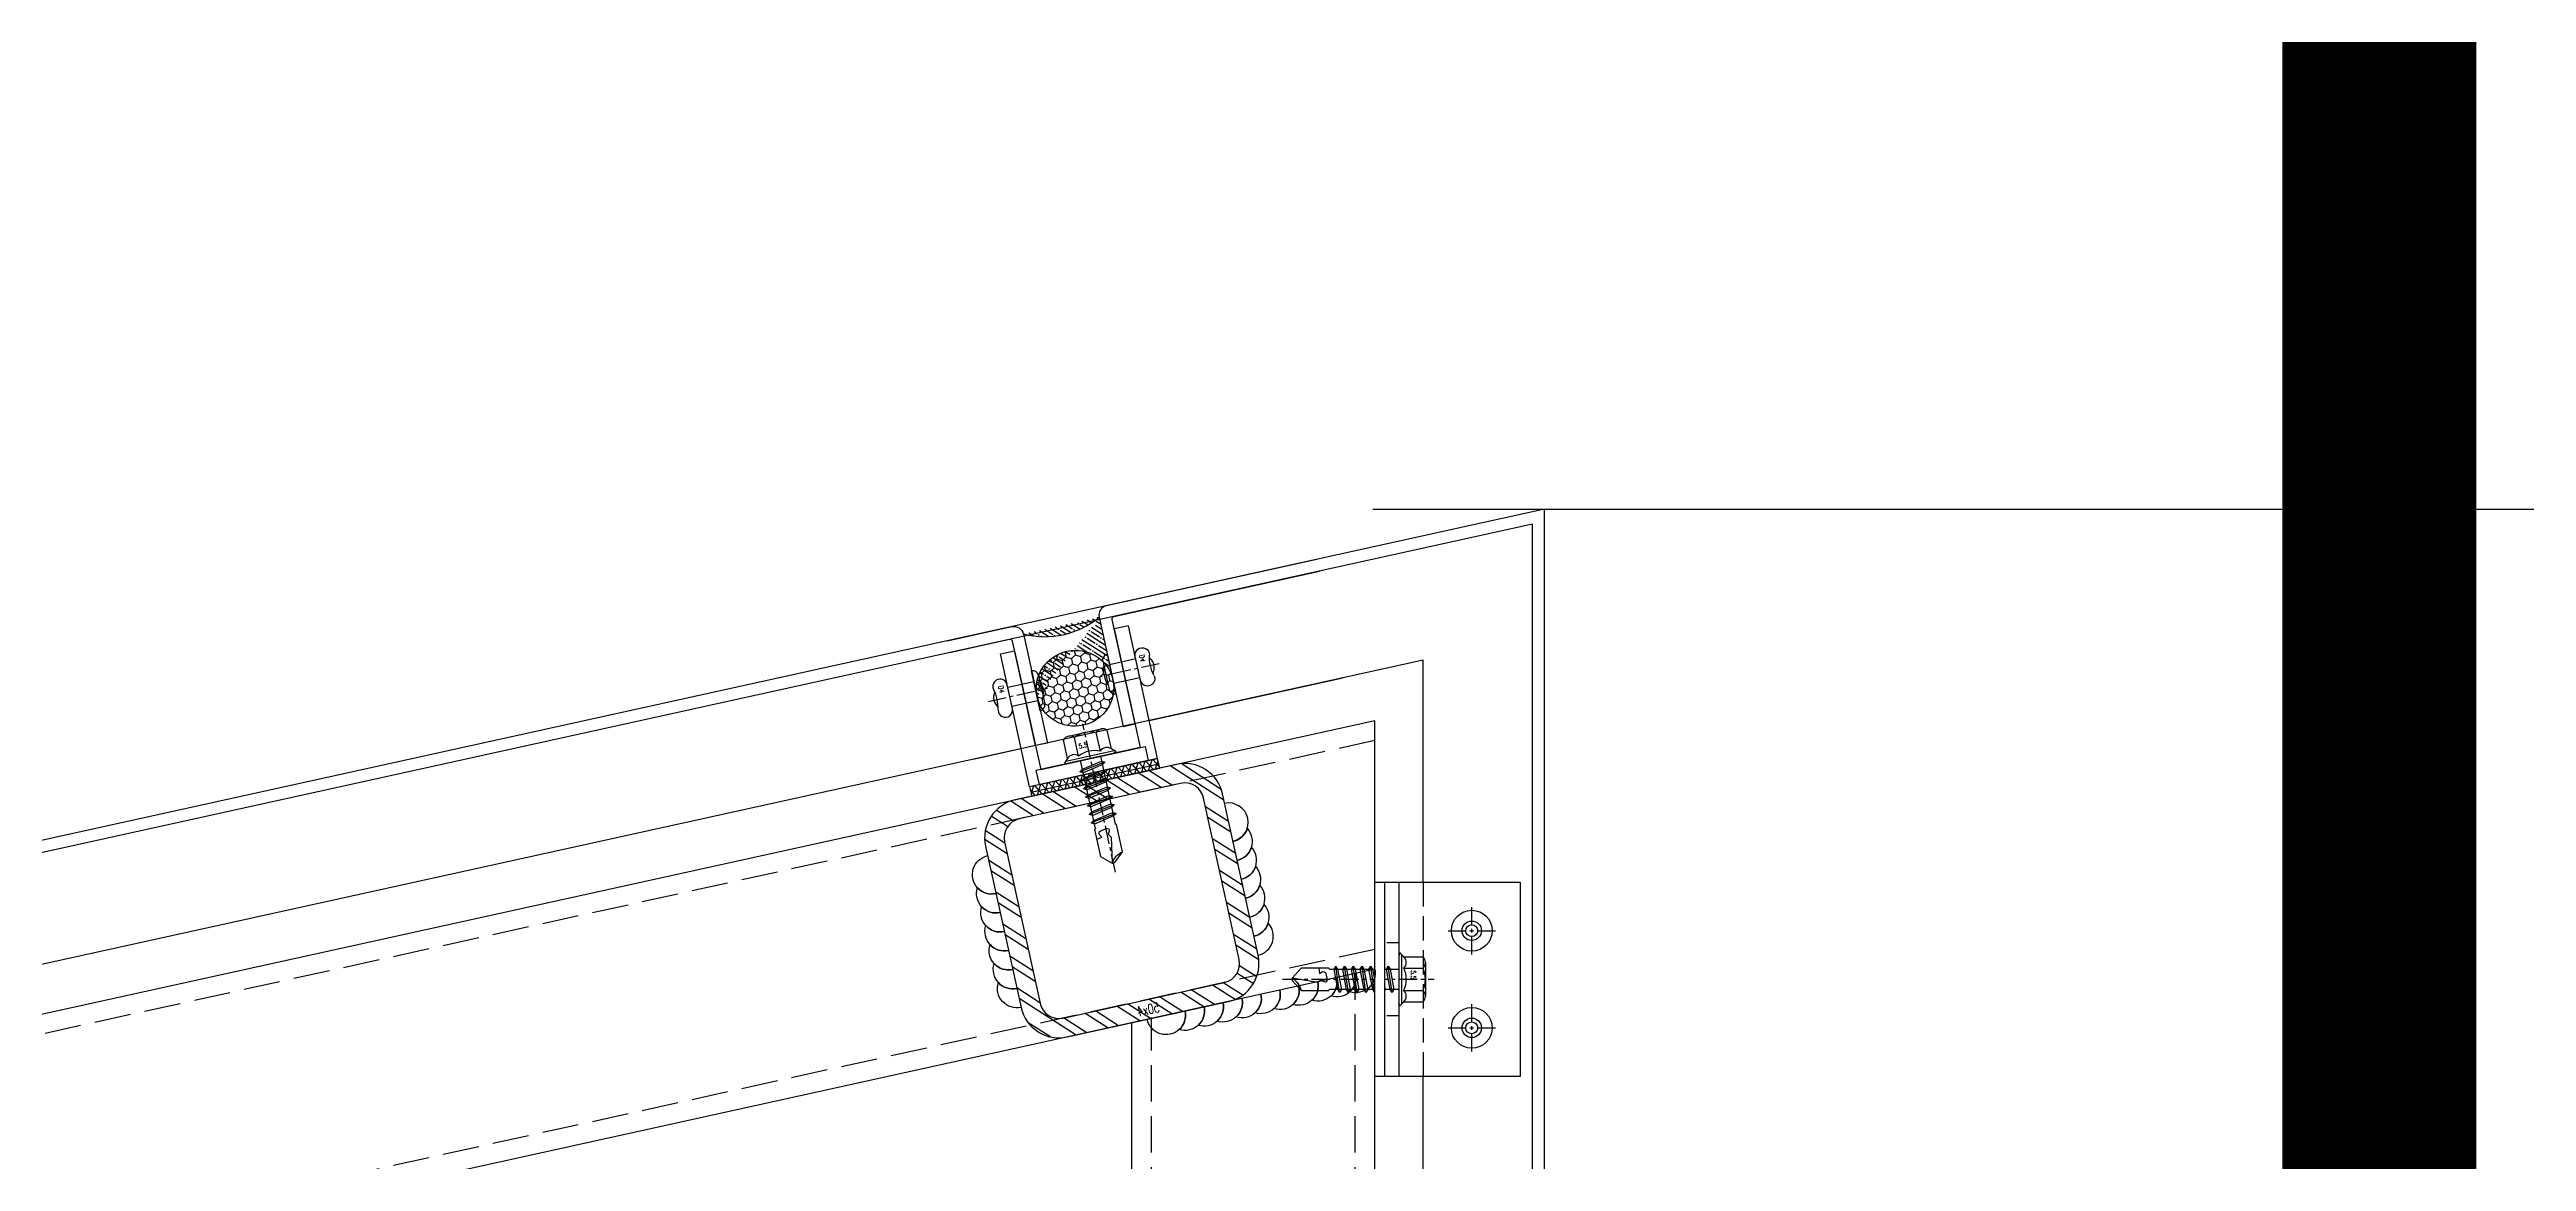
# Model space of a CAD drawing. Extents: x -202236 to 1002404, y -663931 to 1550022.
# Drawn here: x -117447 to -116937, y -326943 to -326714 of the extents above; entities that cross this region are included whole.
import ezdxf
from ezdxf.enums import TextEntityAlignment as Align

# ---------------------------------------------------------------- set-up
doc = ezdxf.new("R2010")
doc.units = 0
for name, pattern in [('CENTER', [2, 1.25, -0.25, 0.25, -0.25]), ('DASH', [0.35, 0.25, -0.1]), ('ZN-CENTER', [2, 1.25, -0.25, 0.25, -0.25]), ('ZN-DASH', [0.35, 0.25, -0.1])]:
    doc.linetypes.add(name, pattern=pattern)
for name, color, linetype in [('!ZN1-填充-8', 8, 'Continuous'), ('!ZN3-铝板幕墙-3', 3, 'Continuous'), ('!ZN4-辅助材料-1', 1, 'Continuous'), ('!ZN4-配件-11', 11, 'Continuous'), ('!ZN5-钢材投影-40', 40, 'Continuous'), ('!ZN5-钢材断面-2', 2, 'Continuous'), ('!ZN5-铝材投影-112', 112, 'Continuous'), ('!ZN6-虚线-8', 8, 'ZN-DASH'), ('3索引', 3, 'Continuous'), ('A-AXIS-D', 1, 'Continuous'), ('DIM', 173, 'Continuous'), ('Fill', 8, 'Continuous'), ('焊缝', 8, 'Continuous')]:
    doc.layers.add(name, color=color, linetype=linetype)
doc.layers.add('@ZN-型材编号（非打印层）', color=8, linetype='Continuous', plot=False)
doc.styles.add('DHTEXT-1', font='ROMANS.shx', dxfattribs={"width": 0.7, "bigfont": 'CHINESE.shx'})
doc.dimstyles.new('ZN80', dxfattribs={"dimscale": 80, "dimtxt": 2.5, "dimasz": 1.5, "dimexe": 1, "dimexo": 2, "dimgap": 0.9, "dimtad": 1, "dimdec": 0, "dimdsep": 46, "dimtxsty": 'DHTEXT-1', "dimblk": 'ARCHTICK', "dimcen": 2.5, "dimclrd": 173, "dimclre": 173, "dimclrt": 7, "dimazin": 2, "dimtfac": 0.4, "dimtdec": 0, "dimtix": 1, "dimtmove": 2, "dimatfit": 3, "dimfxl": 0, "dimtolj": 1, "dimtzin": 0, "dimarcsym": 0})

# ---------------------------------------------------------------- blocks, each defined once
blk = doc.blocks.new('*U188')
at = {"ltscale": 10}
for p, q in [((-0.5504878062047283, -5.115541284646254), (-0.5504878062065472, 5.115530008962667)), ((-0.1698801084603474, 5.480866579516958), (1.167940990853822e-05, 4.83959058622783)), ((-5.449999999999818, -3.464101413275086), (-5.449999999999818, 3.464101817001181)), ((-1.015572715537019, 4.618802355381165), (-4.949999999997999, 4.618802355381165)), ((-1.015583010001137, 2.309401278621424), (-4.949999999997999, 2.309401278624835)), ((0, -4.839613541317005), (0, 4.8396139450431)), ((0, 2.084999581674395), (14.28830168384373, 2.085001969002848)), ((1.419619596213958, 2.729999885991237), (2.200602679755074, -2.730000114008757)), ((3.219619596213958, 2.729999881768008), (4.000602679755074, -2.730000118231986)), ((5.019619596213958, 2.729999877544779), (5.800602679755074, -2.730000122455214)), ((6.819619596213958, 2.729999873321551), (7.600602679755074, -2.730000126678443)), ((8.619619596213958, 2.729999869098322), (9.400602679755075, -2.730000130901672)), ((10.41961959621396, 2.729999864875094), (11.20060267975507, -2.7300001351249)), ((12.21961959621396, 2.729999860651865), (13.00060267975507, -2.730000139348129)), ((-1.015583010002956, -2.30940087489533), (-4.94999999999618, -2.30940087489874)), ((-1.015583010001137, -4.618801951655071), (-4.949999999999818, -4.618801951654161)), ((-0.1698801084603474, -5.480877855198726), (1.167940990853822e-05, -4.839601861909371)), ((14.28834179297628, -2.085001744372565), (0, -2.084999717997933))]:
    blk.add_line(p, q, dxfattribs=at)
at = {"color": 0, "linetype": 'ZN-CENTER', "ltscale": 3}
blk.add_line((23.99999999999994, 2.188255855140087e-07), (-7.276562432845615, -1.533137051807418e-07), dxfattribs=at)
at = {"ltscale": 10}
for points in [[(1.828211756127738, -2.085000114008789), (1.047228672586622, 2.084999885991241), (1.419619596213901, 2.729999885991095), (1.792010519841123, 2.084999885991241), (2.57299360338241, -2.085000114008761), (2.200602679755074, -2.730000114008771)], [(3.628211756127738, -2.085000118232018), (2.847228672586622, 2.084999881768012), (3.219619596213901, 2.729999881767866), (3.592010519841123, 2.084999881768012), (4.37299360338241, -2.085000118231989), (4.000602679755074, -2.730000118232)], [(5.428211756127738, -2.085000122455247), (4.647228672586622, 2.084999877544783), (5.019619596213901, 2.729999877544637), (5.392010519841123, 2.084999877544783), (6.17299360338241, -2.085000122455218), (5.800602679755074, -2.730000122455229)], [(7.228211756127738, -2.085000126678475), (6.447228672586622, 2.084999873321555), (6.819619596213901, 2.729999873321409), (7.192010519841123, 2.084999873321555), (7.97299360338241, -2.085000126678447), (7.600602679755074, -2.730000126678457)], [(9.028211756127739, -2.085000130901704), (8.247228672586623, 2.084999869098326), (8.619619596213902, 2.72999986909818), (8.992010519841124, 2.084999869098326), (9.77299360338241, -2.085000130901676), (9.400602679755075, -2.730000130901686)], [(10.82821175612774, -2.085000135124933), (10.04722867258662, 2.084999864875098), (10.4196195962139, 2.729999864874951), (10.79201051984112, 2.084999864875098), (11.57299360338241, -2.085000135124904), (11.20060267975507, -2.730000135124914)], [(12.62821175612774, -2.085000139348161), (11.84722867258662, 2.084999860651869), (12.2196195962139, 2.729999860651723), (12.59201051984112, 2.084999860651869), (13.37299360338241, -2.085000139348133), (13.00060267975507, -2.730000139348143)]]:
    blk.add_lwpolyline(points, close=True, dxfattribs=at)
for points in [[(14.28755614132959, -2.084999790480305, -0.414213562373095), (14.44551068678416, -2.242954335934877), (14.44551068678416, -2.321931608662732), (20.17706341883141, -2.321931608662732), (21.99999672497771, -0.2620664843346907), (21.99999672497771, 0.2620669033741529), (20.1770634188305, 2.321932027703048), (14.44551068678416, 2.321932027703616), (14.44551068678416, 2.242954754974284, -0.414213562373095), (14.28755614132959, 2.085000209519654)], [(16.51287844574838, -2.321931608662732), (16.35611659158181, -1.195959136936376), (15.82661205339483, -1.523970797760166, -0.5304615897786895), (15.03442566961419, -1.169417307181045), (14.81075563571315, 0.0990784896746442, -0.6513157956771675), (15.47433833661651, 0.5440859063701903), (16.0012324895205, 0.2109028390927443), (16.76803563861736, 0.6608451827776259), (21.99999672497771, -0.2620664843346907, -0.2012259957209903), (20.1770634188305, 2.321932027703048)]]:
    blk.add_lwpolyline(points, format="xyb", dxfattribs=at)
for centre, radius, start, end in [((7.477939400387186, -2.867559875829768), 11.3218976996017, 132.4921501626091, 138.6063620026382), ((-3.866666666665878, 3.464101817001181), 1.583333333333237, 133.1735511071865, 226.8264488928781), ((0.1333333333341216, 2.018612281773358e-07), 5.583333333333248, 155.5673023206315, 204.4326976793683), ((0.06775032333098352, 3.464101817001181), 1.583333333333237, 133.1735511071865, 226.8264488928781), ((4.067750323330984, 2.018612281773358e-07), 5.583333333333248, 155.5673023206315, 204.4326976793683), ((-3.866666666665878, -3.464101413275086), 1.583333333333237, 133.1735511071865, 226.8264488927399), ((0.06775032333098352, -3.464101413275086), 1.583333333333237, 133.1735511071865, 226.8264488927399), ((7.477939400387186, 2.867548600148227), 11.3218976996017, 221.3935592101043, 227.5078498373909)]:
    blk.add_arc(centre, radius, start, end, dxfattribs=at)
at = {"layer": 'Defpoints', "color": 0, "ltscale": 10, "style": 'DHTEXT-1', "width": 0.7}
blk.add_text('5.5', height=1, rotation=90, dxfattribs=at).set_placement((-2.461643067588102, -0.9299515093815011), align=Align.CENTER)
blk = doc.blocks.new('*U191')
at = {"color": 0, "linetype": 'CENTER', "ltscale": 3}
for p, q in [((4.884922855083761, 5.329070518200751e-14), (-4.884922855083761, 5.329070518200751e-14)), ((0, 4.884922855083778), (0, -4.884922855083708))]:
    blk.add_line(p, q, dxfattribs=at)
at = {"linetype": 'ByBlock', "ltscale": 10}
for radius in [4.199999809265137, 2, 1.225000023841858]:
    blk.add_circle((0, 5.329070518200751e-14), radius, dxfattribs=at)
blk = doc.blocks.new('*U200')
at = {"layer": '!ZN1-填充-8'}
h = blk.add_hatch(dxfattribs=at)
h.set_pattern_fill('NET3', color=256, scale=0.75, angle=180, style=0)
h.set_pattern_definition([(180, (-1731.7059275028, 294.7401969027198), (-2.916190190469635e-16, -2.38125), []), (240, (-1731.7059275028, 294.7401969027198), (2.062222992761694, -1.190625), []), (299.9999999999999, (-1731.7059275028, 294.7401969027198), (2.062222992761694, 1.190624999999999), [])])
h.paths.add_polyline_path([(20, 0), (-20, 0), (-20, -2), (20, -2)])
at = {"ltscale": 0.125}
blk.add_wipeout([(-20, -30.000000000020236), (20, -30.000000000020236), (19.999999999999996, -5), (-20.000000000000004, -4.999999999971351)], dxfattribs=at).dxf.layer = '!ZN6-虚线-8'
at = {"layer": '!ZN5-铝材投影-112', "ltscale": 0.25}
blk.add_line((-20, -5), (20, -5), dxfattribs=at)
at = {"layer": '!ZN5-铝材投影-112'}
blk.add_lwpolyline([(20, -2), (-20, -2), (-20, -30.00000000002228), (20, -30.00000000002228)], close=True, dxfattribs=at)
at = {"layer": '!ZN6-虚线-8', "linetype": 'ZN-DASH', "ltscale": 10}
for p, q in [((-7.5, -5), (-7.500000000007276, -2.000000000001364)), ((7.5, -5.000000000029274), (7.500000000017053, -2.000000000030639))]:
    blk.add_line(p, q, dxfattribs=at)
at = {"layer": '!ZN6-虚线-8', "color": 8, "linetype": 'ZN-DASH', "ltscale": 20}
blk.add_line((-20, -10.00004941924908), (20, -10.00004941924908), dxfattribs=at)
at = {"layer": '!ZN4-配件-11', "color": 1, "xscale": -1, "rotation": 270}
for name, p in [('*U188', (0, -4.999999999985675)), ('*U191', (-10, -20.00000000002228)), ('*U191', (9.999999999976126, -20.00000000001597))]:
    blk.add_blockref(name, p, dxfattribs=at)
at = {"ltscale": 0.25}
blk.add_wipeout([(20, 7.105427357601002e-15), (20, -2.000000000001357), (-20, -2.000000000001357), (-20, 7.105427357601002e-15)], dxfattribs=at).dxf.layer = '!ZN4-辅助材料-1'
at = {"layer": '!ZN4-辅助材料-1'}
blk.add_lwpolyline([(20, 0), (-20, 0), (-20, -2), (20, -2)], close=True, dxfattribs=at)
blk = doc.blocks.new('铝板16mm胶缝')
at = {"layer": '!ZN1-填充-8'}
h = blk.add_hatch(dxfattribs=at)
h.set_pattern_fill('HONEY', color=256, scale=0.7, angle=-270, style=0)
h.set_pattern_definition([(90, (10097.31989989708, 185.0232752102251), (-0.9623705000000002, 1.666875), [1.11125, -2.2225]), (210, (10097.31989989708, 185.0232752102251), (-0.9623708449331864, -1.666874800852732), [1.11125, -2.222499999999999]), (150, (10097.31989989708, 185.0232752102251), (-1.924741344933186, 1.991472677892826e-07), [-2.2225, 1.11125])])
edge = h.paths.add_edge_path()
edge.add_ellipse((-8.500000000207365, 14.57041595620103), major_axis=(-7.997393453053519, 3.358849100355043e-11), ratio=0.9747925043838522, start_angle=0, end_angle=360)
h = blk.add_hatch(dxfattribs=at)
h.set_pattern_fill('ANSI35', color=256, scale=0.5, angle=-270, style=0)
h.set_pattern_definition([(135, (0, 0), (-1.122532015133644, -1.122532015133644), []), (135, (0, 1.122532500000005), (-1.122532015133644, -1.122532015133644), [1.984375, -0.396875, 0, -0.396875])])
edge = h.paths.add_edge_path()
edge.add_line((-0.5052130940530333, 1.366215148264018), (-0.5026065471538459, 14.57041595616465))
edge.add_line((-16.50000000016007, 1.366215148336778), (-16.49739345326088, 14.57041595623741))
edge.add_ellipse((-8.500000000207365, 14.57041595620103), major_axis=(-7.997393453053519, 3.358849100355043e-11), ratio=0.9747925043838522, start_angle=0, end_angle=180)
edge.add_arc((-8.499999999414285, -14.44754302653018), 17.72215979008053, 63.16567149166988, 116.8343285139232)
at = {"layer": '!ZN4-辅助材料-1', "ltscale": 0.5}
blk.add_arc((-8.499999999414285, -14.44754302653018), 17.72215979008053, 63.16567149164778, 116.8343285139584, dxfattribs=at)
blk.add_ellipse((-8.500000000207365, 14.57041595620103), major_axis=(-7.997393453053519, 3.358849100355043e-11), ratio=0.9747925043838522, dxfattribs=at)
at = {"layer": 'Defpoints', "ltscale": 0.5}
for p in [(-16.50000000018917, -0.6337848516632221), (-8.500000000280124, -0.6337848516632221), (-0.4999999986393959, -0.6337848516632221)]:
    blk.add_point(p, dxfattribs=at)
blk = doc.blocks.new('*U253')
at = {"ltscale": 10}
for p, q in [((-0.5504878062047283, -5.115541284646254), (-0.5504878062065472, 5.115530008962667)), ((-0.1698801084603474, 5.480866579516958), (1.167940990853822e-05, 4.83959058622783)), ((-5.449999999999818, -3.464101413275086), (-5.449999999999818, 3.464101817001181)), ((-1.015572715537019, 4.618802355381165), (-4.949999999997999, 4.618802355381165)), ((-1.015583010001137, 2.309401278621424), (-4.949999999997999, 2.309401278624835)), ((0, -4.839613541317005), (0, 4.8396139450431)), ((0, 2.084999581674395), (14.28830168384373, 2.085001969002848)), ((1.419619596213958, 2.729999885991237), (2.200602679755074, -2.730000114008757)), ((3.219619596213958, 2.729999881768008), (4.000602679755074, -2.730000118231986)), ((5.019619596213958, 2.729999877544779), (5.800602679755074, -2.730000122455214)), ((6.819619596213958, 2.729999873321551), (7.600602679755074, -2.730000126678443)), ((8.619619596213958, 2.729999869098322), (9.400602679755075, -2.730000130901672)), ((10.41961959621396, 2.729999864875094), (11.20060267975507, -2.7300001351249)), ((12.21961959621396, 2.729999860651865), (13.00060267975507, -2.730000139348129)), ((-1.015583010002956, -2.30940087489533), (-4.94999999999618, -2.30940087489874)), ((-1.015583010001137, -4.618801951655071), (-4.949999999999818, -4.618801951654161)), ((-0.1698801084603474, -5.480877855198726), (1.167940990853822e-05, -4.839601861909371)), ((14.28834179297628, -2.085001744372565), (0, -2.084999717997933))]:
    blk.add_line(p, q, dxfattribs=at)
at = {"color": 0, "linetype": 'ZN-CENTER', "ltscale": 3}
blk.add_line((23.99999999999994, 2.188255855140087e-07), (-7.276562432845615, -1.533137051807418e-07), dxfattribs=at)
at = {"ltscale": 10}
for points in [[(1.828211756127738, -2.085000114008789), (1.047228672586622, 2.084999885991241), (1.419619596213901, 2.729999885991095), (1.792010519841123, 2.084999885991241), (2.57299360338241, -2.085000114008761), (2.200602679755074, -2.730000114008771)], [(3.628211756127738, -2.085000118232018), (2.847228672586622, 2.084999881768012), (3.219619596213901, 2.729999881767866), (3.592010519841123, 2.084999881768012), (4.37299360338241, -2.085000118231989), (4.000602679755074, -2.730000118232)], [(5.428211756127738, -2.085000122455247), (4.647228672586622, 2.084999877544783), (5.019619596213901, 2.729999877544637), (5.392010519841123, 2.084999877544783), (6.17299360338241, -2.085000122455218), (5.800602679755074, -2.730000122455229)], [(7.228211756127738, -2.085000126678475), (6.447228672586622, 2.084999873321555), (6.819619596213901, 2.729999873321409), (7.192010519841123, 2.084999873321555), (7.97299360338241, -2.085000126678447), (7.600602679755074, -2.730000126678457)], [(9.028211756127739, -2.085000130901704), (8.247228672586623, 2.084999869098326), (8.619619596213902, 2.72999986909818), (8.992010519841124, 2.084999869098326), (9.77299360338241, -2.085000130901676), (9.400602679755075, -2.730000130901686)], [(10.82821175612774, -2.085000135124933), (10.04722867258662, 2.084999864875098), (10.4196195962139, 2.729999864874951), (10.79201051984112, 2.084999864875098), (11.57299360338241, -2.085000135124904), (11.20060267975507, -2.730000135124914)], [(12.62821175612774, -2.085000139348161), (11.84722867258662, 2.084999860651869), (12.2196195962139, 2.729999860651723), (12.59201051984112, 2.084999860651869), (13.37299360338241, -2.085000139348133), (13.00060267975507, -2.730000139348143)]]:
    blk.add_lwpolyline(points, close=True, dxfattribs=at)
for points in [[(14.28755614132959, -2.084999790480305, -0.414213562373095), (14.44551068678416, -2.242954335934877), (14.44551068678416, -2.321931608662732), (20.17706341883141, -2.321931608662732), (21.99999672497771, -0.2620664843346907), (21.99999672497771, 0.2620669033741529), (20.1770634188305, 2.321932027703048), (14.44551068678416, 2.321932027703616), (14.44551068678416, 2.242954754974284, -0.414213562373095), (14.28755614132959, 2.085000209519654)], [(16.51287844574838, -2.321931608662732), (16.35611659158181, -1.195959136936376), (15.82661205339483, -1.523970797760166, -0.5304615897786895), (15.03442566961419, -1.169417307181045), (14.81075563571315, 0.0990784896746442, -0.6513157956771675), (15.47433833661651, 0.5440859063701903), (16.0012324895205, 0.2109028390927443), (16.76803563861736, 0.6608451827776259), (21.99999672497771, -0.2620664843346907, -0.2012259957209903), (20.1770634188305, 2.321932027703048)]]:
    blk.add_lwpolyline(points, format="xyb", dxfattribs=at)
for centre, radius, start, end in [((7.477939400387186, -2.867559875829768), 11.3218976996017, 132.4921501626091, 138.6063620026382), ((-3.866666666665878, 3.464101817001181), 1.583333333333237, 133.1735511071865, 226.8264488928781), ((0.1333333333341216, 2.018612281773358e-07), 5.583333333333248, 155.5673023206315, 204.4326976793683), ((0.06775032333098352, 3.464101817001181), 1.583333333333237, 133.1735511071865, 226.8264488928781), ((4.067750323330984, 2.018612281773358e-07), 5.583333333333248, 155.5673023206315, 204.4326976793683), ((-3.866666666665878, -3.464101413275086), 1.583333333333237, 133.1735511071865, 226.8264488927399), ((0.06775032333098352, -3.464101413275086), 1.583333333333237, 133.1735511071865, 226.8264488927399), ((7.477939400387186, 2.867548600148227), 11.3218976996017, 221.3935592101043, 227.5078498373909)]:
    blk.add_arc(centre, radius, start, end, dxfattribs=at)
at = {"layer": 'Defpoints', "color": 0, "ltscale": 10, "style": 'DHTEXT-1', "width": 0.7}
blk.add_text('5.5', height=1, rotation=90, dxfattribs=at).set_placement((-2.461643067588102, -0.9299515093815011), align=Align.CENTER)
blk = doc.blocks.new('铝板连接件1(新规)')
at = {"layer": '!ZN1-填充-8'}
h = blk.add_hatch(dxfattribs=at)
h.set_pattern_fill('NET3', color=256, scale=0.4, angle=180, style=0)
h.set_pattern_definition([(179.9999999999999, (18968.5970618126, 39999.08912065818), (-9.724564495274452e-16, -1.27), []), (239.9999999999999, (18968.5970618126, 39999.08912065818), (1.099852262806237, -0.6350000000000011), []), (299.9999999999999, (18968.5970618126, 39999.08912065818), (1.099852262806238, 0.6349999999999989), [])])
h.paths.add_polyline_path([(-13.49999960709829, 1.999950581193843), (-13.49999960709829, -4.941880615660921e-05), (13.50000039290171, -4.941880615660921e-05), (13.50000039290171, 1.999950581193843)])
at = {"layer": '!ZN4-辅助材料-1', "ltscale": 5}
blk.add_lwpolyline([(-13.49999960709829, 1.999950581193843), (-13.49999960709829, -4.941880615660921e-05), (13.50000039290171, -4.941880615660921e-05), (13.50000039290171, 1.999950581193843)], close=True, dxfattribs=at)
at = {"layer": '!ZN5-铝材投影-112'}
for points in [[(11.50000039217412, 1.999950581193843), (-13.49999960709829, 1.999950581193843), (-13.49999960709829, 29.99995058118657), (-10.49999960709829, 29.99995058118657), (-10.4999996056431, 4.999950581193843), (11.50000039362931, 4.999950581193843)], [(-11.49999960343848, 1.999950581193843), (13.50000039583392, 1.999950581193843), (13.50000039583392, 29.99995058118657), (10.50000039583392, 29.99995058118657), (10.50000039437873, 4.999950581193843), (-11.49999960489367, 4.999950581193843)]]:
    blk.add_lwpolyline(points, close=True, dxfattribs=at)
at = {"layer": '!ZN4-配件-11', "color": 1, "rotation": 270}
blk.add_blockref('*U253', (-5.816109478473663e-06, 4.999950581179291), dxfattribs=at)
blk = doc.blocks.new('*U196')
at = {"color": 0, "linetype": 'CENTER', "ltscale": 3}
blk.add_line((10.0124521631674, 5.329070518200751e-14), (-2.451370260241674, 5.329070518200751e-14), dxfattribs=at)
at = {"linetype": 'ByBlock', "lineweight": -2, "ltscale": 10}
for p, q in [((-1.19999999999709, -2.999999999995627), (-1.19999999999709, 2.999999999995733)), ((0, 4.200000000000099), (0, -4.199999999999992)), ((5.50000000054162, 2.000000000000053), (0, 2.000000000000053)), ((5.50000000054162, 2.500000000000053), (5.50000000054162, -2.499999999999947)), ((5.50000000054162, -1.999999999999947), (0, -1.999999999999947))]:
    blk.add_line(p, q, dxfattribs=at)
for centre, radius, start, end in [((4.415117063422031, -3.584688101909705e-12), 5.96066603962293, 160.3950489643864, 199.6049510356135), ((0, 2.999999999995733), 1.2, 90, 180), ((7.00000000054162, 2.500000000000053), 1.5, 348.4480414647314, 180), ((16.16515139045397, 5.329070518200751e-14), 8, 164.3308475018224, 195.6691524981776), ((6.186535024229231, -0.0009536892320660684), 2.672094166157843, 323.2266208412516, 36.78433105121244), ((0, -2.999999999995627), 1.2, 180, 270), ((7.00000000054162, -2.499999999999947), 1.5, 180, 11.5519585352685)]:
    blk.add_arc(centre, radius, start, end, dxfattribs=at)
at = {"layer": 'Defpoints', "color": 0, "ltscale": 10, "style": 'DHTEXT-1', "width": 0.7}
blk.add_text('D4', height=1, rotation=90, dxfattribs=at).set_placement((7.370543652128534, -1.846676056511448), align=Align.CENTER)
blk = doc.blocks.new('*U363')
at = {"layer": '!ZN3-铝板幕墙-3'}
for p, q in [((-13.5, -5.000049419315474), (-54.34016677399023, -5.000049419315474)), ((13.5, -5.000049419315474), (23.64613651806468, -5.000049419329262))]:
    blk.add_line(p, q, dxfattribs=at)
for points in [[(-54.34016677399023, -30.0000494193082), (-9.999999998515705, -30.00004941932275, 0.4142135623731721), (-7.999999998515705, -28.00004941932275), (-7.999999998515705, -5.000049419315474), (-10.4999999985157, -5.000049419315474), (-10.4999999985157, -27.00004941920633, -0.4142135623730951), (-10.9999999985157, -27.50004941920633), (-54.34016677399023, -27.50004941920633)], [(23.64613651806468, -30.00004941932199), (9.999999998515705, -30.00004941932275, -0.4142135623731721), (7.999999998515705, -28.00004941932275), (7.999999998515705, -5.000049419315474), (10.4999999985157, -5.000049419315474), (10.4999999985157, -27.00004941920633, 0.4142135623730951), (10.9999999985157, -27.50004941920633), (23.64613651806468, -27.50004941922012)]]:
    blk.add_lwpolyline(points, format="xyb", dxfattribs=at)
at = {"layer": '!ZN4-辅助材料-1'}
blk.add_blockref('铝板16mm胶缝', (8.499999998748535, -29.36626456765953), dxfattribs=at)
at = {"layer": '!ZN4-配件-11', "rotation": 180}
blk.add_blockref('铝板连接件1(新规)', (3.929089871235192e-07, 4.999950581193843), dxfattribs=at)
at = {"layer": '!ZN4-配件-11', "color": 1, "xscale": -1}
blk.add_blockref('*U196', (-8.000000001935405, -16.00004941931553), dxfattribs=at)
at = {"layer": '!ZN4-配件-11', "color": 1}
blk.add_blockref('*U196', (7.999999998952262, -16.00004941931553), dxfattribs=at)
blk = doc.blocks.new('方管钢50x4')
at = {"layer": 'Fill'}
h = blk.add_hatch(dxfattribs=at)
h.set_pattern_fill('ANSI32', color=8, scale=0.5, style=0)
h.set_pattern_definition([(45, (-2819.744272670329, -883.7318041504182), (-3.367596045400933, 3.367596045400933), []), (45, (-2817.499207670329, -883.7318041504182), (-3.367596045400933, 3.367596045400933), [])])
edge = h.paths.add_edge_path(flags=16)
edge.add_line((-17, 21.00000000000011), (17, 21))
edge.add_arc((17, 17), 4, 0, 90, ccw=False)
edge.add_line((21, 17), (21, -16.99999999999977))
edge.add_arc((17, -16.99999999999977), 4, 270, 360, ccw=False)
edge.add_line((17, -20.99999999999977), (-17, -20.99999999999989))
edge.add_arc((-17, -16.99999999999989), 4, 180, 270, ccw=False)
edge.add_line((-21, -16.99999999999989), (-21, 17.00000000000011))
edge.add_arc((-17, 17.00000000000011), 4, 90, 180, ccw=False)
edge = h.paths.add_edge_path()
edge.add_line((-17, 25.00000000000011), (17, 25))
edge.add_arc((17, 17), 8, 0, 90, ccw=False)
edge.add_line((25, 17), (25, -16.99999999999977))
edge.add_arc((17, -16.99999999999977), 8, 270, 360, ccw=False)
edge.add_line((17, -24.99999999999977), (-17, -24.99999999999989))
edge.add_arc((-17, -16.99999999999989), 8, 180, 270, ccw=False)
edge.add_line((-25, -16.99999999999989), (-25, 17.00000000000011))
edge.add_arc((-17, 17.00000000000011), 8, 90, 180, ccw=False)
for points in [[(-17, 25.00000000000011), (17, 25, -0.4142135623730951), (25, 17), (25, -16.99999999999977, -0.4142135623730951), (17, -24.99999999999977), (-17, -24.99999999999989, -0.4142135623730951), (-25, -16.99999999999989), (-25, 17.00000000000011, -0.4142135623730951)], [(-17, 21.00000000000011), (17, 21, -0.414213562373095), (21, 17), (21, -16.99999999999977, -0.414213562373095), (17, -20.99999999999977), (-17, -20.99999999999989, -0.4142135623730961), (-21, -16.99999999999989), (-21, 17.00000000000011, -0.414213562373095)]]:
    blk.add_lwpolyline(points, format="xyb", close=True)
at = {"layer": '@ZN-型材编号（非打印层）', "style": 'DHTEXT-1', "width": 0.7}
blk.add_text('50x4', height=2, dxfattribs=at).set_placement((-0.5126066602133506, -23.03511422043846), align=Align.MIDDLE_CENTER)
blk = doc.blocks.new('*U199')
at = {"layer": '!ZN5-钢材断面-2'}
blk.add_blockref('方管钢50x4', (-5.684341886080801e-14, -1.70530256582424e-13), dxfattribs=at)
blk = doc.blocks.new('20250913154704')
at = {"layer": '!ZN3-铝板幕墙-3'}
for p, q in [((300.000000154585, 200.000001943903), (-300.0000075320859, 67.88807024410926)), ((300.0000001545995, -649.9999980528373), (300.000000154585, 200.000001943903))]:
    blk.add_line(p, q, dxfattribs=at)
for points in [[(297.5000001545995, -647.4999980528373), (297.500000154585, 196.8896501749405), (-297.5000075320859, 65.8786512251827)], [(15.99999999994179, -624.9999980534776), (275.0000001545995, -624.9999980528955), (275.000000154585, 168.8964842543355), (-275.0000075320859, 47.79388005513465)]]:
    blk.add_lwpolyline(points, dxfattribs=at)
at = {"layer": '!ZN5-钢材投影-40', "ltscale": 800}
for p, q in [((265.0000001545995, 156.4550771784852), (-141.9546542263415, 66.84913581906585)), ((265.0000001545995, -614.9999487988534), (265.0000001545995, 156.4550771784852)), ((265.0000001545995, 105.2573692999431), (-131.202876503492, 18.01882478385232)), ((215.0000001546141, -614.9999487988534), (215.000000154163, 94.24804179923376))]:
    blk.add_line(p, q, dxfattribs=at)
at = {"layer": '!ZN6-虚线-8', "ltscale": 30}
for p, q in [((265.0000001545995, 152.3592605481972), (-141.0945120085089, 62.94271093624411)), ((265.0000001545995, 109.3531859302311), (-132.0630187213101, 21.92524966667406)), ((261.0000001545995, -614.9999487988534), (261.0000001545995, 104.1564365499071)), ((219.0000001546141, -614.9999487988534), (219.000000154163, 95.34897454932798))]:
    blk.add_line(p, q, dxfattribs=at)
at = {"layer": '焊缝', "ltscale": 800}
blk.add_lwpolyline([(192.1425762577855, 97.4067777498858, -0.5773502691896255), (187.4692997445381, 102.5215100626228, 0.2679491924300062), (191.2824340399529, 101.3132026327075, -0.5773502691896255), (186.6091575267055, 106.4279349454446, 0.2679491924300062), (190.4222918221203, 105.2196275155293, -0.5773502691896255), (185.7490153088729, 110.3343598282663, 0.2679491924300062), (189.5621496042877, 109.126052398351, -0.5773502691896255), (184.8888730910403, 114.2407847110881, 0.2679491924300062), (188.7020073864551, 113.0324772811728, -0.5773502691896255), (184.0287308732077, 118.1472095939098, 0.2679491924300062), (187.8418651686225, 116.9389021639945, -0.5773502691896255), (183.1685886553751, 122.0536344767315, 0.2679491924300062), (186.9817229507898, 120.8453270468162, -0.9999999999999999), (185.2614385151246, 128.6581768124597, -0.9999999999999999)], format="xyb", dxfattribs=at)
at = {"layer": '!ZN4-配件-11', "xscale": -0.9999999999999999, "rotation": 12.41761321437373}
blk.add_blockref('*U199', (212.9021273496328, 119.3849723633029), dxfattribs=at)
at = {"xscale": -1.000000000000001, "rotation": 90}
blk.add_blockref('*U200', (265.0000001545995, 103.1991800710093), dxfattribs=at)
at = {"layer": '焊缝', "ltscale": 800}
for points in [[(240.9728872932319, 108.1585554731428, 0.5773502691896255), (243.0657371528796, 114.7630978089292, -0.2679491924300062), (240.1127450753702, 112.0649803559063, 0.5773502691896255), (242.2055949350179, 118.6695226916927, -0.2679491924300062), (239.2526028574794, 115.971405238728, 0.5773502691896255), (241.345452717127, 122.5759475745144, -0.2679491924300062), (238.3924606395885, 119.8778301215498, 0.5773502691896255), (240.4853104992653, 126.4823724573362, -0.2679491924300062), (237.5323184216977, 123.7842550043715, 0.5773502691896255), (239.6251682813745, 130.3887973400997, -0.2679491924300062), (236.672176203836, 127.6906798871933, 0.5773502691896255), (238.7650260634837, 134.2952222229796, -0.2679491924300062), (235.8120339859743, 131.597104770015, 0.9999999999999999), (234.0917495501926, 139.4099545356003, 0.9999999999999999)], [(265.0000001545995, 105.2841804980999, -0.5773502691896255), (259.8876582894736, 100.6082890692633, 0.2679491924306946), (261.0940156344732, 104.4220407597022, -0.5773502691896255), (255.9816737693473, 99.74614933086559, 0.2679491924306946), (257.1880311143468, 103.5599010213045, -0.5773502691896255), (252.0756892492209, 98.88400959246792, 0.2679491924306946), (253.2820465942204, 102.6977612829069, -0.5773502691896255), (248.1697047290945, 98.02186985407025, 0.2679491924306946), (249.3760620740941, 101.8356215445092, -0.5773502691896255), (244.2637202089682, 97.15973011567257, 0.2679491924306946), (245.4700775539677, 100.9734818061115, -0.5773502691896255), (240.3577356888418, 96.2975903772749, 0.2679491924306946), (241.5640930338413, 100.1113420677138, -0.5773502691896255), (236.4517511687154, 95.43545063887723, 0.2679491924306946), (237.658108513715, 99.24920232931618, -0.5773502691896255), (232.5457666485891, 94.57331090047956, 0.2679491924306946), (233.7521239935886, 98.3870625909185, -0.5773502691896255), (228.6397821284627, 93.71117116208188, 0.2679491924306946), (229.8461394734622, 97.52492285252083, -0.5773502691896255), (224.7337976083363, 92.84903142368421, 0.2679491924306946), (225.9401549533359, 96.66278311412316, -0.9999999999999999), (218.1281859130831, 94.93850363732781, -0.9999999999999999)]]:
    blk.add_lwpolyline(points, format="xyb", dxfattribs=at)
at = {"rotation": 192.4176132142317}
blk.add_blockref('*U363', (206.4510774136725, 148.6831120580318), dxfattribs=at)
blk = doc.blocks.new('20250913160636')
at = {"layer": '!ZN6-虚线-8', "ltscale": 800}
blk.add_blockref('20250913154704', (4899.999999858439, -620.0000016603153), dxfattribs=at)
blk = doc.blocks.new('_ArchTick')
at = {"color": 0, "linetype": 'ByBlock', "const_width": 0.4}
blk.add_lwpolyline([(-0.5, -0.5), (0.5, 0.5)], dxfattribs=at)
blk = doc.blocks.new('*D441')
at = {"layer": 'Defpoints', "color": 0, "ltscale": 800, "transparency": 16777216}
for p in [(-117739.2347958389, -326433.1756247226), (-117139.2347881522, -326808.6451188195), (-117739.2347958389, -326940.7570505193)]:
    blk.add_point(p, dxfattribs=at)
at = {"layer": 'DIM', "color": 173, "linetype": 'ByBlock', "lineweight": -2, "ltscale": 800, "transparency": 16777216}
for p, q in [((-117739.2347958389, -326780.7570505193), (-117739.2347958389, -326353.1756247226)), ((-117139.2347881522, -326648.6451188195), (-117139.2347881522, -326353.1756247226)), ((-117139.2347881522, -326433.1756247226), (-117739.2347958389, -326433.1756247226))]:
    blk.add_line(p, q, dxfattribs=at)
at = {"layer": 'DIM', "color": 173, "lineweight": -2, "ltscale": 800, "transparency": 16777216, "xscale": 120, "yscale": 120, "zscale": 120, "rotation": 180}
blk.add_blockref('_ArchTick', (-117739.2347958389, -326433.1756247226), dxfattribs=at)
at = {"layer": 'DIM', "color": 173, "lineweight": -2, "ltscale": 800, "transparency": 16777216, "xscale": 120, "yscale": 120, "zscale": 120}
blk.add_blockref('_ArchTick', (-117139.2347881522, -326433.1756247226), dxfattribs=at)
at = {"layer": 'DIM', "color": 7, "ltscale": 800, "transparency": 16777216, "insert": (-117439.2347919956, -326261.1756247226), "char_height": 200, "attachment_point": 5, "style": 'DHTEXT-1'}
blk.add_mtext('\\A1;600', dxfattribs=at)
blk = doc.blocks.new('*D443')
at = {"layer": 'Defpoints', "color": 0, "ltscale": 800, "transparency": 16777216}
for p in [(-117334.600296114, -326808.6451194204), (-117334.600296114, -327658.6451189435), (-116634.1142836681, -327658.6451189435)]:
    blk.add_point(p, dxfattribs=at)
at = {"layer": 'DIM', "color": 173, "linetype": 'ByBlock', "lineweight": -2, "ltscale": 800, "transparency": 16777216}
for p, q in [((-117174.600296114, -326808.6451194204), (-116554.1142836681, -326808.6451194204)), ((-116634.1142836681, -326808.6451194204), (-116634.1142836681, -327658.6451189435)), ((-117174.600296114, -327658.6451189435), (-116554.1142836681, -327658.6451189435))]:
    blk.add_line(p, q, dxfattribs=at)
at = {"layer": 'DIM', "color": 173, "lineweight": -2, "ltscale": 800, "transparency": 16777216, "xscale": 120, "yscale": 120, "zscale": 120}
for p, rotation in [((-116634.1142836681, -326808.6451194204), 90), ((-116634.1142836681, -327658.6451189435), 270)]:
    blk.add_blockref('_ArchTick', p, dxfattribs=dict(at, rotation=rotation))
at = {"layer": 'DIM', "color": 7, "ltscale": 800, "transparency": 16777216, "insert": (-116806.1142836682, -327233.6451191819), "char_height": 200, "attachment_point": 5, "rotation": 90, "style": 'DHTEXT-1'}
blk.add_mtext('\\A1;850', dxfattribs=at)

msp = doc.modelspace()

# ---------------------------------------------------------------- block references
at = {"layer": 'A-AXIS-D', "ltscale": 800}
msp.add_blockref('20250913160636', (-122339.2347881653, -326388.6451191031), dxfattribs=at)

# ---------------------------------------------------------------- next in the draw order: linework, layer by layer
at = {"layer": '3索引', "linetype": 'DASH', "ltscale": 400, "const_width": 40}
msp.add_lwpolyline([(-117949.7641415503, -326051.9063617475), (-117047.2696068175, -326051.9063617475, -0.414213562373095), (-116967.2696068175, -326131.9063617475), (-116967.2696068175, -327946.8056024471, -0.414213562373095), (-117047.2696068175, -328026.8056024471), (-117949.7641415503, -328026.8056024471, -0.414213562373095), (-118029.7641415503, -327946.8056024471), (-118029.7641415503, -326131.9063617475, -0.414213562373095)], format="xyb", close=True, dxfattribs=at)

# ---------------------------------------------------------------- next in the draw order: dimensions: what is measured, and where the dimension line sits
at = {"layer": 'DIM', "ltscale": 800}
for base, p1, p2, angle, picture, middle in [((-117739.2347958389, -326433.1756247226), (-117139.2347881522, -326808.6451188195), (-117739.2347958389, -326940.7570505193), 180, '*D441', (-117439.2347919956, -326261.1756247226)), ((-116634.1142836681, -327658.6451189435), (-117334.600296114, -326808.6451194203), (-117334.600296114, -327658.6451189434), 90, '*D443', (-116806.1142836682, -327233.6451191819))]:
    dim = msp.add_linear_dim(base=base, p1=p1, p2=p2, angle=angle, dimstyle='ZN80', dxfattribs=at)
    dim.commit()
    dim.dimension.update_dxf_attribs({"geometry": picture, "text_midpoint": middle})

doc.saveas('drawing.dxf')
